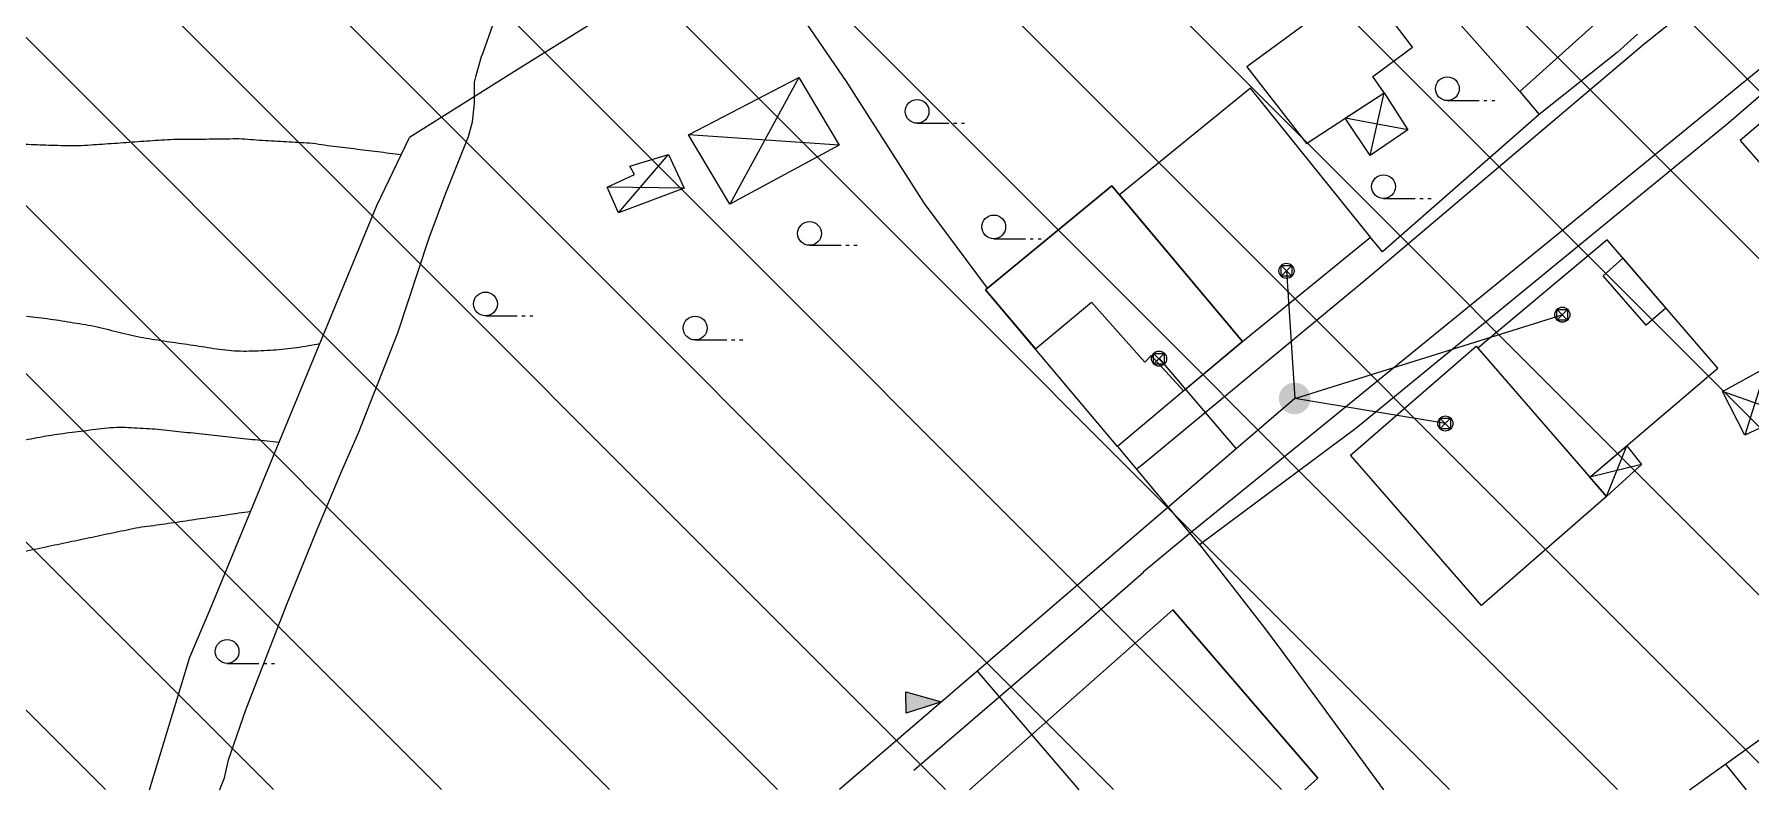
# Model space of a CAD drawing. Header units: centimetres. Extents: x -38353 to 28366, y -42745 to 17597.
# Drawn here: x -5972 to 4864, y -33720 to -28956 of the extents above; entities that cross this region are included whole.
import ezdxf

# ---------------------------------------------------------------- set-up
doc = ezdxf.new("R2010")
doc.units = ezdxf.units.CM
doc.header["$LTSCALE"] = 500
for name, color, linetype, lineweight in [('2013_halihazir_BÖLGEPARKI_HİLAL_dwg-1', 9, 'Continuous', 9), ('A-DETL-GENF-2', 250, 'Continuous', 9), ('B_Kapi-1', 9, 'Continuous', 9), ('B_Mesken-1', 9, 'Continuous', 9), ('B_Sundurma-1', 9, 'Continuous', 9), ('B_Teras-1', 9, 'Continuous', 9), ('B_Teras_Gayrimeskun-1', 9, 'Continuous', 9), ('BÖLGEPARKI SONN ALTLIK_dwg-1', 221, 'Continuous', 9), ('Egri_1m-1', 9, 'Continuous', 9), ('Egri_Ara-1', 9, 'Continuous', 9), ('Gaz_PE_110_mm-1', 221, 'Continuous', 9), ('ISKABIS_ASU_SANAL_PARSEL-1', 10, 'Continuous', 9), ('ISKABIS_ATIKSU_BACA', 10, 'Continuous', 9), ('ISKABIS_ATIKSU_PARSEL_BAGLANTISI', 10, 'Continuous', 9), ('ISKABIS_ATIKSU_SEBEKE', 10, 'Continuous', 9), ('ISKABIS_ICMESUYU_AKISYONU', 250, 'Continuous', 9), ('S_Tek_Agac-1', 9, 'Continuous', 9), ('Sev_Sevalti-1', 9, 'Continuous', 9), ('Sev_Tarama-1', 9, 'Continuous', 9), ('Sinir_Cit_bir_taraf-1', 9, 'Continuous', 9), ('Sinir_Duvar_tek_tarafa_ait-1', 9, 'Continuous', 9), ('Sinir_Ist_Duvari-1', 9, 'Continuous', 9), ('Sinir_Tel_bir_taraf-1', 9, 'Continuous', 9), ('Yol_Kaldirim_kenari_bordurtasi-1', 9, 'Continuous', 9), ('Yol_Sose-1', 9, 'Continuous', 9)]:
    doc.layers.add(name, color=color, linetype=linetype, lineweight=lineweight)

# ---------------------------------------------------------------- blocks, each defined once
blk = doc.blocks.new('2013_halihazir_BÖLGEPARKI_HİLAL_dwg_11424_3-2117006-VAZİYET PLANI')
at = {"layer": 'S_Tek_Agac-1'}
for p, q in [((0, -75), (200, -75)), ((230, -75), (250, -75)), ((280, -75), (300, -75))]:
    blk.add_line(p, q, dxfattribs=at)
blk.add_circle((0, 0), 75, dxfattribs=at)
blk = doc.blocks.new('2013_halihazir_BÖLGEPARKI_HİLAL_dwg-2116511-VAZİYET PLANI')
at = {"layer": 'B_Kapi-1'}
for p, q in [((4520, -29086), (4391, -29201)), ((1236, -31686), (1756, -32309))]:
    blk.add_line(p, q, dxfattribs=at)
at = {"layer": 'B_Mesken-1', "flags": 128}
for points in [[(3583, -27985), (2966, -28534), (3777, -29447), (4379, -28906), (3583, -27985), (3889, -28340), (4379, -28906), (4436, -28974), (5233, -28293), (4512, -27487), (4464, -27439), (4159, -27150), (3418, -27813)], [(5972, -29073), (6744, -28415), (7513, -29279), (6752, -29936), (5972, -29073), (5167, -29755), (5977, -30683), (6799, -29998), (6752, -29936)], [(2053, -29292), (2429, -29775), (2919, -29456), (2848, -29352), (3098, -29167), (2786, -28752)], [(2026, -31023), (2833, -30366), (2077, -29426), (1249, -30098)], [(1236, -31686), (404, -30697), (1201, -30041), (2026, -31023)], [(4218, -31880), (5026, -31192), (4327, -30383), (3512, -31066)], [(2707, -31741), (3501, -31053), (4323, -32002), (3534, -32690)], [(301, -33851), (1586, -32716)]]:
    blk.add_lwpolyline(points, close=True, dxfattribs=at)
for points in [[(1586, -32716), (2502, -33778), (2420, -33851)], [(2420, -33851), (2502, -33778), (1586, -32716)]]:
    blk.add_lwpolyline(points, dxfattribs=at)
at = {"layer": 'B_Sundurma-1'}
for p, q in [((-775, -29359), (-1212, -30158)), ((3070, -29689), (2673, -29616)), ((-1500, -30056), (-1985, -30050)), ((5473, -31487), (5057, -31339)), ((4544, -31800), (4218, -31880))]:
    blk.add_line(p, q, dxfattribs=at)
at = {"layer": 'B_Sundurma-1', "flags": 128}
for points in [[(-520, -29786), (-1472, -29721), (-775, -29359), (-520, -29786), (-1212, -30158), (-1472, -29721)], [(2832, -29850), (2919, -29456), (3070, -29689), (2832, -29850), (2673, -29616), (2919, -29456)], [(-1914, -30212), (-1599, -29844), (-1500, -30056), (-1914, -30212), (-1985, -30050), (-1814, -29971), (-1842, -29917), (-1599, -29844)], [(5332, -31188), (5473, -31487), (5197, -31615), (5057, -31339), (5332, -31188), (5197, -31615)], [(4323, -32002), (4452, -31681), (4544, -31800), (4323, -32002), (4218, -31880), (4452, -31681)]]:
    blk.add_lwpolyline(points, dxfattribs=at)
at = {"layer": 'B_Teras-1', "flags": 128}
blk.add_lwpolyline([(718, -31070), (1072, -30775), (1409, -31155), (1450, -31112), (1654, -31335), (2026, -31023), (1201, -30041), (404, -30697)], close=True, dxfattribs=at)
at = {"layer": 'B_Teras_Gayrimeskun-1', "flags": 128}
blk.add_lwpolyline([(4699, -30813), (4575, -30920), (4303, -30610), (4426, -30498)], close=True, dxfattribs=at)
at = {"layer": 'Egri_1m-1'}
for points in [[(-5651, -30863), (-5601, -30869), (-5552, -30875), (-5502, -30882)], [(-5206, -30931), (-5158, -30942), (-5109, -30956), (-5061, -30967)], [(-5061, -30967), (-5012, -30978), (-4964, -30991), (-4914, -30999)], [(-4618, -31044), (-4568, -31052), (-4519, -31059), (-4469, -31067)], [(-4469, -31067), (-4420, -31074), (-4370, -31080), (-4320, -31083)], [(-4320, -31083), (-4270, -31085), (-4220, -31083), (-4170, -31081)], [(-4170, -31081), (-4120, -31078), (-4070, -31076), (-4021, -31070)], [(-4021, -31070), (-3971, -31065), (-3921, -31058), (-3872, -31050)], [(-3872, -31050), (-3848, -31045), (-3824, -31041), (-3800, -31037)], [(-4831, -32183), (-4881, -32190), (-4931, -32195), (-4980, -32206)]]:
    blk.add_open_spline(points, degree=3, dxfattribs=at)
for points, knots in [([(-5502, -30882), (-5453, -30889), (-5403, -30897), (-5354, -30905), (-5305, -30913), (-5255, -30921), (-5206, -30931)], [0.91821489, 0.91821489, 0.91821489, 0.91821489, 0.92533283, 0.92533283, 0.92533283, 0.93245078, 0.93245078, 0.93245078, 0.93245078]), ([(-4914, -30999), (-4865, -31008), (-4816, -31015), (-4766, -31023), (-4717, -31030), (-4667, -31037), (-4618, -31044)], [0.94668667, 0.94668667, 0.94668667, 0.94668667, 0.95380461, 0.95380461, 0.95380461, 0.96092256, 0.96092256, 0.96092256, 0.96092256]), ([(-4238, -32097), (-4287, -32104), (-4337, -32111), (-4386, -32119), (-4436, -32126), (-4485, -32133), (-4535, -32140), (-4584, -32147), (-4633, -32154), (-4683, -32162), (-4732, -32169), (-4782, -32176), (-4831, -32183)], [0, 0, 0, 0, 0.00772846, 0.00772846, 0.00772846, 0.01545692, 0.01545692, 0.01545692, 0.02318537, 0.02318537, 0.02318537, 0.03091383, 0.03091383, 0.03091383, 0.03091383]), ([(-4980, -32206), (-5029, -32216), (-5078, -32226), (-5127, -32236), (-5175, -32247), (-5224, -32257), (-5273, -32267), (-5322, -32277), (-5371, -32288), (-5420, -32298), (-5469, -32308), (-5518, -32318), (-5567, -32329), (-5616, -32339), (-5665, -32349), (-5714, -32360)], [0.03864229, 0.03864229, 0.03864229, 0.03864229, 0.04637075, 0.04637075, 0.04637075, 0.05409921, 0.05409921, 0.05409921, 0.06182766, 0.06182766, 0.06182766, 0.06955612, 0.06955612, 0.06955612, 0.07728458, 0.07728458, 0.07728458, 0.07728458])]:
    blk.add_open_spline(points, degree=3, knots=knots, dxfattribs=at)
at = {"layer": 'Egri_Ara-1'}
for points in [[(-5529, -29786), (-5579, -29784), (-5629, -29783), (-5679, -29780)], [(-5379, -29790), (-5429, -29789), (-5479, -29787), (-5529, -29786)], [(-5229, -29784), (-5279, -29787), (-5329, -29791), (-5379, -29790)], [(-4780, -29753), (-4830, -29756), (-4880, -29760), (-4930, -29763)], [(-4630, -29750), (-4680, -29751), (-4730, -29749), (-4780, -29753)], [(-4180, -29755), (-4230, -29752), (-4280, -29746), (-4330, -29746)], [(-3732, -29791), (-3782, -29785), (-3831, -29775), (-3881, -29772)], [(-5401, -31603), (-5450, -31610), (-5500, -31616), (-5549, -31625)], [(-4953, -31571), (-5003, -31568), (-5053, -31565), (-5103, -31568)], [(-4803, -31581), (-4853, -31575), (-4903, -31574), (-4953, -31571)]]:
    blk.add_open_spline(points, degree=3, dxfattribs=at)
for points, knots in [([(-4930, -29763), (-4979, -29767), (-5029, -29770), (-5079, -29774), (-5129, -29777), (-5179, -29781), (-5229, -29784)], [0.13125005, 0.13125005, 0.13125005, 0.13125005, 0.14318188, 0.14318188, 0.14318188, 0.1551137, 0.1551137, 0.1551137, 0.1551137]), ([(-4330, -29746), (-4380, -29747), (-4430, -29748), (-4480, -29748), (-4530, -29749), (-4580, -29749), (-4630, -29750)], [0.08352276, 0.08352276, 0.08352276, 0.08352276, 0.09545458, 0.09545458, 0.09545458, 0.10738641, 0.10738641, 0.10738641, 0.10738641]), ([(-3881, -29772), (-3931, -29769), (-3981, -29767), (-4030, -29764), (-4080, -29761), (-4130, -29758), (-4180, -29755)], [0.04772729, 0.04772729, 0.04772729, 0.04772729, 0.05965912, 0.05965912, 0.05965912, 0.07159094, 0.07159094, 0.07159094, 0.07159094]), ([(-3285, -29847), (-3335, -29840), (-3385, -29834), (-3434, -29828), (-3484, -29822), (-3533, -29816), (-3583, -29809), (-3633, -29803), (-3682, -29797), (-3732, -29791)], [0, 0, 0, 0, 0.01193182, 0.01193182, 0.01193182, 0.02386365, 0.02386365, 0.02386365, 0.03579547, 0.03579547, 0.03579547, 0.03579547]), ([(-5549, -31625), (-5598, -31635), (-5647, -31644), (-5696, -31653), (-5746, -31663), (-5795, -31672), (-5844, -31681)], [0.07611316, 0.07611316, 0.07611316, 0.07611316, 0.08372448, 0.08372448, 0.08372448, 0.09133579, 0.09133579, 0.09133579, 0.09133579]), ([(-5103, -31568), (-5153, -31571), (-5202, -31577), (-5252, -31584), (-5302, -31590), (-5351, -31596), (-5401, -31603)], [0.05327921, 0.05327921, 0.05327921, 0.05327921, 0.06089053, 0.06089053, 0.06089053, 0.06850184, 0.06850184, 0.06850184, 0.06850184]), ([(-4057, -31661), (-4107, -31656), (-4157, -31650), (-4207, -31645), (-4256, -31640), (-4306, -31634), (-4356, -31629), (-4405, -31624), (-4455, -31618), (-4505, -31613), (-4555, -31608), (-4604, -31602), (-4654, -31597), (-4704, -31591), (-4753, -31586), (-4803, -31581)], [0, 0, 0, 0, 0.00761132, 0.00761132, 0.00761132, 0.01522263, 0.01522263, 0.01522263, 0.02283395, 0.02283395, 0.02283395, 0.03044526, 0.03044526, 0.03044526, 0.03805658, 0.03805658, 0.03805658, 0.03805658])]:
    blk.add_open_spline(points, degree=3, knots=knots, dxfattribs=at)
at = {"layer": 'Sev_Sevalti-1', "flags": 128}
blk.add_lwpolyline([(4847, -33851), (5558, -33342), (5819, -33221), (6095, -33144), (6271, -33082), (6470, -32942), (6514, -32868)], dxfattribs=at)
at = {"layer": 'Sev_Tarama-1'}
blk.add_line((5207, -33851), (5076, -33687), dxfattribs=at)
at = {"layer": 'Sinir_Cit_bir_taraf-1'}
blk.add_line((4391, -29201), (3898, -29592), dxfattribs=at)
at = {"layer": 'Sinir_Cit_bir_taraf-1', "flags": 128}
for points in [[(416, -30687), (17, -30154), (-474, -29383), (-952, -28685), (-1118, -28412)], [(3777, -29447), (3898, -29592), (2909, -30459), (2827, -30359)]]:
    blk.add_lwpolyline(points, dxfattribs=at)
at = {"layer": 'Sinir_Duvar_tek_tarafa_ait-1'}
blk.add_line((5097, -29643), (5732, -29090), dxfattribs=at)
at = {"layer": 'Sinir_Duvar_tek_tarafa_ait-1', "flags": 128}
blk.add_lwpolyline([(3589, -25209), (3164, -25590), (3106, -25642), (3025, -25715), (2566, -26053), (1354, -26838), (-221, -27844), (-1666, -28758), (-2531, -29295), (-3233, -29737)], dxfattribs=at)
at = {"layer": 'Sinir_Ist_Duvari-1', "flags": 128}
blk.add_lwpolyline([(-4874, -33851), (-4621, -33016), (-4495, -32719), (-3439, -30165), (-3233, -29737)], dxfattribs=at)
at = {"layer": 'Sinir_Tel_bir_taraf-1', "flags": 128}
for points in [[(1754, -32305), (2148, -32809), (2257, -32953), (2916, -33851)], [(-49, -33727), (1039, -32794), (1400, -32478)]]:
    blk.add_lwpolyline(points, dxfattribs=at)
at = {"layer": 'Yol_Kaldirim_kenari_bordurtasi-1'}
blk.add_line((1705, -32224), (1399, -32479), dxfattribs=at)
at = {"layer": 'Yol_Kaldirim_kenari_bordurtasi-1', "flags": 128}
blk.add_lwpolyline([(1754, -32305), (2741, -31571), (4562, -30079), (5097, -29643)], dxfattribs=at)
at = {"layer": 'Yol_Sose-1', "flags": 128}
for points in [[(1355, -31829), (1398, -31796), (2819, -30621), (4561, -29147), (5647, -28280), (6653, -27541), (7516, -26967), (8662, -26326), (9135, -26105), (9489, -25932), (9526, -25919)], [(9297, -26745), (9162, -26769), (8818, -26906), (7544, -27655), (6211, -28562), (5292, -29306), (3978, -30379), (2495, -31585), (1705, -32224)]]:
    blk.add_lwpolyline(points, dxfattribs=at)
for p in [(3319, -29429), (-29, -29572), (2916, -30047), (455, -30301), (-708, -30342), (-2754, -30787), (-1430, -30939), (-4385, -32979)]:
    blk.add_blockref('2013_halihazir_BÖLGEPARKI_HİLAL_dwg_11424_3-2117006-VAZİYET PLANI', p)
blk = doc.blocks.new('BÖLGEPARKI SONN ALTLIK_dwg_PARSEL_BACA-3100414-VAZİYET PLANI')
at = {"layer": 'ISKABIS_ATIKSU_PARSEL_BAGLANTISI'}
blk.add_line((0.033, 0.033), (-0.034, -0.034), dxfattribs=at)
at = {"layer": 'ISKABIS_ATIKSU_PARSEL_BAGLANTISI', "flags": 128}
blk.add_lwpolyline([(-0.034, 0.033), (0.033, 0.033), (0.033, -0.034), (-0.034, -0.034), (-0.034, 0.033), (0.033, -0.034)], dxfattribs=at)
at = {"layer": 'ISKABIS_ATIKSU_PARSEL_BAGLANTISI'}
blk.add_circle((0, 0), 0.0477, dxfattribs=at)
blk = doc.blocks.new('BÖLGEPARKI SONN ALTLIK_dwg-3078738-VAZİYET PLANI')
at = {"layer": 'ISKABIS_ATIKSU_BACA'}
blk.add_hatch(color=256, dxfattribs=at).paths.add_polyline_path([(-26.222, 306.4), (-26.216, 306.426), (-26.218, 306.452), (-26.226, 306.477), (-26.24, 306.499), (-26.259, 306.516), (-26.283, 306.528), (-26.308, 306.533), (-26.334, 306.532), (-26.359, 306.524), (-26.381, 306.51), (-26.398, 306.49), (-26.41, 306.467), (-26.416, 306.441), (-26.414, 306.415), (-26.406, 306.39), (-26.392, 306.369), (-26.372, 306.351), (-26.349, 306.339), (-26.324, 306.334), (-26.298, 306.335), (-26.273, 306.343), (-26.251, 306.358), (-26.233, 306.377)], flags=0)
at = {"layer": 'ISKABIS_ICMESUYU_AKISYONU'}
blk.add_hatch(color=256, dxfattribs=at).paths.add_polyline_path([(-25.26, 303.46), (-25.388, 303.502), (-25.254, 303.694)], flags=0)
at = {"layer": 'Gaz_PE_110_mm-1', "flags": 128}
blk.add_lwpolyline([(-26.251, 299.211), (-26.252, 299.213), (-26.311, 299.267), (-26.41, 299.328), (-26.671, 299.535), (-27.207, 299.997), (-27.592, 300.34), (-27.89, 300.61), (-27.971, 300.685), (-28.081, 300.789), (-28.593, 301.234), (-29.091, 301.619), (-29.322, 301.811), (-29.611, 302.067), (-29.69, 302.12), (-29.795, 302.172), (-29.922, 302.215), (-29.958, 302.241), (-30.059, 302.312), (-30.075, 302.325), (-30.383, 302.573)], dxfattribs=at)
at = {"layer": 'ISKABIS_ASU_SANAL_PARSEL-1'}
for p, q in [((-25.85, 307.278), (-26.316, 306.434)), ((-26.838, 305.71), (-26.14, 305.98)), ((-24.442, 304.328), (-25.362, 303.972))]:
    blk.add_line(p, q, dxfattribs=at)
at = {"layer": 'ISKABIS_ASU_SANAL_PARSEL-1', "flags": 128}
blk.add_lwpolyline([(-27.092, 306.653), (-26.316, 306.434), (-26.251, 308.203)], dxfattribs=at)
at = {"layer": 'ISKABIS_ATIKSU_SEBEKE'}
blk.add_line((-26.316, 306.434), (-24.947, 302.901), dxfattribs=at)
at = {"layer": 'ISKABIS_ICMESUYU_AKISYONU'}
for p, q in [((-25.388, 303.502), (-25.254, 303.694)), ((-25.254, 303.694), (-25.26, 303.46)), ((-25.26, 303.46), (-25.388, 303.502))]:
    blk.add_line(p, q, dxfattribs=at)
at = {"rotation": 70.5377214474282}
for p in [(-26.251, 308.203), (-25.85, 307.278), (-27.092, 306.653), (-26.838, 305.71)]:
    blk.add_blockref('BÖLGEPARKI SONN ALTLIK_dwg_PARSEL_BACA-3100414-VAZİYET PLANI', p, dxfattribs=at)

msp = doc.modelspace()

# ---------------------------------------------------------------- hatches: boundary and pattern name
at = {"layer": 'A-DETL-GENF-2'}
h = msp.add_hatch(dxfattribs=at)
h.set_pattern_fill('FP_9', color=256, style=0, pattern_type=2)
h.set_pattern_definition([(135, (0, 0), (-530.33, -530.33), [])])
h.paths.add_polyline_path([(-16809.2, -33720.1), (6957.1, -33720.1), (9800.7, -23462.5), (9813.1, -23415.5), (9824.3, -23368.2), (9834.3, -23320.6), (9843, -23272.7), (9850.6, -23224.7), (9857.1, -23174.2), (9861.9, -23128), (9865.7, -23079.6), (9868.3, -23031), (9869.6, -22982.4), (9869.7, -22933.7), (9868.5, -22885.1), (9866.1, -22836.5), (9862.4, -22788), (9857.5, -22739.6), (9851.4, -22691.4), (9844.1, -22643.3), (9835.5, -22595.4), (9825.6, -22547.8), (9814.6, -22500.4), (9802.4, -22453.3), (9788.9, -22406.6), (9774.3, -22360.2), (9758.5, -22314.2), (9741.5, -22268.6), (9719.9, -22215.4), (9704, -22178.8), (9683.6, -22134.7), (9662, -22091.1), (9639.4, -22048), (9615.6, -22005.6), (9590.8, -21963.8), (9564.9, -21922.6), (9537.9, -21882.1), (9509.9, -21842.3), (9480.9, -21803.3), (9451, -21765), (9420, -21727.4), (9388.1, -21690.7), (9355.3, -21654.8), (9321.6, -21619.8), (9286.9, -21585.6), (9251.4, -21552.3), (9215.1, -21520), (9178, -21488.6), (9140, -21458.1), (9101.3, -21428.7), (9061.9, -21400.2), (9021.7, -21372.8), (8980.9, -21346.3), (8939.4, -21321), (8897.2, -21296.7), (8854.5, -21273.5), (8811.2, -21251.4), (8767.3, -21230.4), (8722.9, -21210.6), (8678, -21191.9), (8632.6, -21174.3), (8586.8, -21157.9), (8540.6, -21142.7), (8494, -21128.7), (1125.5, -19013.6), (-6284.2, -18174.3), (-9734, -27936.9), (-12091.2, -27103.9), (-8278.3, -16314.2), (-12804.4, -15015), (-12841.4, -15005), (-12878.8, -14996.2), (-12916.4, -14988.6), (-12954.2, -14982.2), (-12992.2, -14977), (-13030.4, -14973), (-13068.6, -14970.3), (-13107, -14968.7), (-13145.3, -14968.5), (-13183.7, -14969.4), (-13222, -14971.5), (-13260.2, -14974.9), (-13316.2, -14982.3), (-13336.2, -14985.3), (-13373.9, -14992.3), (-13411.4, -15000.6), (-13448.6, -15010), (-13499.2, -15025), (-13522, -15032.4), (-13558.1, -15045.3), (-13593.8, -15059.4), (-13629, -15074.6), (-13663.7, -15090.9), (-13697.9, -15108.4), (-13731.5, -15126.9), (-13764.5, -15146.5), (-13796.8, -15167.1), (-13828.5, -15188.8), (-13859.5, -15211.4), (-13889.7, -15235.1), (-13919.2, -15259.7), (-13947.8, -15285.2), (-13975.6, -15311.6), (-14007.9, -15344.6), (-14028.7, -15367), (-14053.8, -15396), (-14078, -15425.8), (-14101.3, -15456.3), (-14123.6, -15487.5), (-14144.8, -15519.4), (-14165.1, -15552), (-14184.2, -15585.3), (-14202.4, -15619.1), (-14219.4, -15653.5), (-14235.3, -15688.4), (-14250.1, -15723.8), (-14263.7, -15759.7), (-14276.2, -15795.9), (-14287.5, -15832.6), (-14297.7, -15869.6), (-18887.1, -33720.1), (-17637.4, -33720.1)], flags=0)
h.paths.add_polyline_path([(10359.5, -16982.5), (10403, -16980.4), (10446.4, -16977), (10489.8, -16972.4), (10532.9, -16966.6), (10575.9, -16959.4), (10618.7, -16951.1), (10661.2, -16941.5), (10693.8, -16933.1), (10693.8, 7185.4), (-9926.1, 7185.4), (-12457.6, -8798), (-12464.4, -8844.6), (-12469.9, -8891.4), (-12475.2, -8953.1), (-12477.3, -8985.4), (-12479.1, -9033), (-12479.7, -9079.6), (-12479, -9126.8), (-12477.1, -9173.9), (-12474, -9220.9), (-12469, -9272.7), (-12464, -9314.6), (-12457.1, -9361.3), (-12449, -9407.7), (-12439.8, -9453.9), (-12429.3, -9499.9), (-12417.5, -9545.5), (-12404.2, -9592.3), (-12390.5, -9635.8), (-12370.9, -9692), (-12358.8, -9724.6), (-12341.2, -9768.3), (-12322.5, -9811.6), (-12302.6, -9854.3), (-12281.6, -9896.5), (-12259.5, -9938.1), (-12236.3, -9979.2), (-12212, -10019.6), (-12178.4, -10071.6), (-12160.3, -10098.4), (-12133, -10136.8), (-12104.6, -10174.4), (-12075.2, -10211.3), (-12044.9, -10247.4), (-12013.6, -10282.7), (-11981.5, -10317.1), (-11948.4, -10350.7), (-11914.4, -10383.4), (-11879.6, -10415.2), (-11844, -10446.1), (-11807.6, -10476), (-11770.4, -10504.9), (-11732.5, -10532.9), (-11693.8, -10559.8), (-11654.4, -10585.8), (-11614.4, -10610.7), (-11573.7, -10634.5), (-11532.4, -10657.2), (-11490.5, -10678.8), (-11448.1, -10699.4), (-11405.2, -10718.8), (-11361.7, -10737.1), (-11317.8, -10754.2), (-11273.4, -10770.1), (-11228.7, -10784.9), (-11183.6, -10798.5), (-6776.3, -12063.6), (-5709, -9043.4), (-3351.9, -9876.4), (-4369, -12754.7), (4644, -15341.8)], flags=0)
h.paths.add_polyline_path([(2616.9, -4414.8), (-6246, -1282.8), (-5079.8, 2017.2), (3783.1, -1114.8), (2889.6, -3643.1)], flags=0)

# ---------------------------------------------------------------- block references
at = {"layer": '2013_halihazir_BÖLGEPARKI_HİLAL_dwg-1'}
msp.add_blockref('2013_halihazir_BÖLGEPARKI_HİLAL_dwg-2116511-VAZİYET PLANI', (-369.7, 130.6), dxfattribs=at)
at = {"layer": 'BÖLGEPARKI SONN ALTLIK_dwg-1', "xscale": 999.9999999976723, "yscale": 999.9999999976723, "zscale": 999.9999999976723, "rotation": 289.4622785660024}
msp.add_blockref('BÖLGEPARKI SONN ALTLIK_dwg-3078738-VAZİYET PLANI', (-278171, -158164), dxfattribs=at)

doc.saveas('drawing.dxf')
